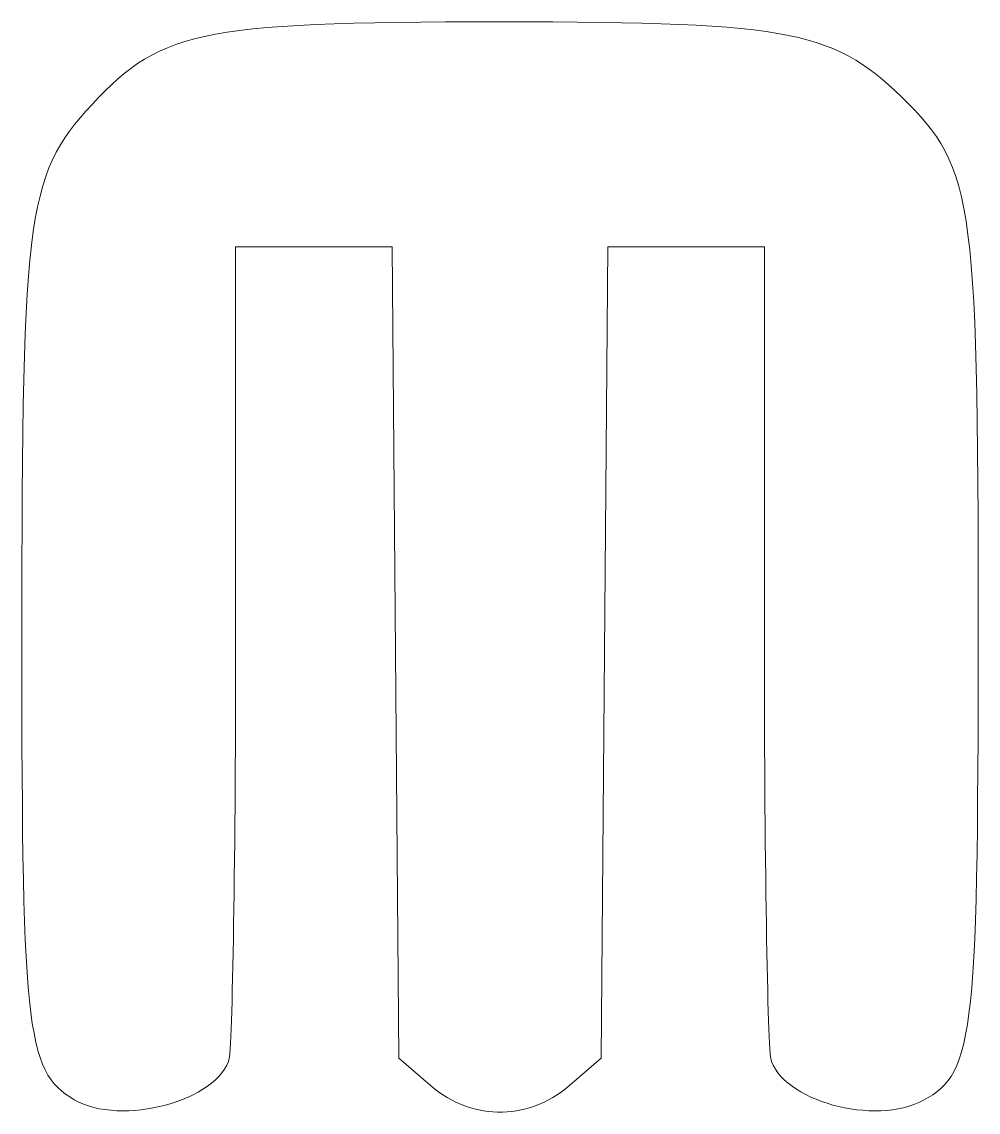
# Model space of a CAD drawing. Header units: millimetres. Extents: x -0.431 to 0.431, y -0.492 to 0.492.
import ezdxf

# ---------------------------------------------------------------- set-up
doc = ezdxf.new("R2010")
doc.units = ezdxf.units.MM
doc.layers.get('0').update_dxf_attribs({"linetype": 'CONTINUOUS', "lineweight": 0, "true_color": 0x000000})

msp = doc.modelspace()

# ---------------------------------------------------------------- linework, layer by layer
at = {"lineweight": 5}
msp.add_lwpolyline([(0.42809, 0.22074), (0.42884, 0.20082), (0.42946, 0.17935), (0.42996, 0.15624), (0.43036, 0.13142), (0.43067, 0.1048), (0.43089, 0.07631), (0.43105, 0.04585), (0.43114, 0.01335), (0.43119, -0.02126), (0.4312, -0.05809), (0.43119, -0.09239), (0.43114, -0.12469), (0.43106, -0.15505), (0.43093, -0.18354), (0.43074, -0.21022), (0.43049, -0.23515), (0.43017, -0.25841), (0.42977, -0.28005), (0.42929, -0.30015), (0.42872, -0.31876), (0.42804, -0.33595), (0.42726, -0.35178), (0.42637, -0.36632), (0.42535, -0.37964), (0.4242, -0.3918), (0.42291, -0.40286), (0.42148, -0.41289), (0.4199, -0.42195), (0.41816, -0.43011), (0.41624, -0.43743), (0.41416, -0.44398), (0.41189, -0.44982), (0.40943, -0.45502), (0.40677, -0.45964), (0.40391, -0.46375), (0.40083, -0.46741), (0.39754, -0.47068), (0.39401, -0.47364), (0.39025, -0.47634), (0.38625, -0.47885), (0.382, -0.48123), (0.37777, -0.4833), (0.37332, -0.4851), (0.36868, -0.48665), (0.36387, -0.48794), (0.3589, -0.48898), (0.3538, -0.48977), (0.34859, -0.49033), (0.34329, -0.49065), (0.33792, -0.49075), (0.3325, -0.49062), (0.32706, -0.49028), (0.32161, -0.48972), (0.31617, -0.48896), (0.31077, -0.488), (0.30543, -0.48684), (0.30016, -0.48549), (0.295, -0.48396), (0.28995, -0.48225), (0.28504, -0.48036), (0.2803, -0.47831), (0.27573, -0.47609), (0.27137, -0.47371), (0.26724, -0.47118), (0.26335, -0.4685), (0.25972, -0.46568), (0.25638, -0.46273), (0.25335, -0.45964), (0.25065, -0.45643), (0.2483, -0.45309), (0.24632, -0.44964), (0.24473, -0.44608), (0.2444, -0.44471), (0.24407, -0.44237), (0.24375, -0.43908), (0.24343, -0.43487), (0.24311, -0.42977), (0.24281, -0.4238), (0.24251, -0.41699), (0.24221, -0.40937), (0.24193, -0.40096), (0.24165, -0.39179), (0.24138, -0.38188), (0.24112, -0.37127), (0.24087, -0.35997), (0.24063, -0.34802), (0.24039, -0.33544), (0.24017, -0.32226), (0.23996, -0.3085), (0.23976, -0.2942), (0.23958, -0.27937), (0.2394, -0.26404), (0.23924, -0.24825), (0.23909, -0.23201), (0.23896, -0.21536), (0.23884, -0.19831), (0.23873, -0.18091), (0.23864, -0.16316), (0.23857, -0.14511), (0.23851, -0.12677), (0.23847, -0.10817), (0.23844, -0.08934), (0.23843, -0.07031), (0.23843, 0.28905), (0.16777, 0.28905), (0.09712, 0.28905), (0.09422, -0.0771), (0.09131, -0.44324), (0.06285, -0.46772), (0.05916, -0.47075), (0.05541, -0.47358), (0.05158, -0.4762), (0.04769, -0.47863), (0.04374, -0.48085), (0.03974, -0.48287), (0.03569, -0.48469), (0.03159, -0.48631), (0.02746, -0.48772), (0.02329, -0.48893), (0.01909, -0.48994), (0.01488, -0.49075), (0.01064, -0.49136), (0.00639, -0.49176), (0.00213, -0.49196), (-0.00213, -0.49196), (-0.00639, -0.49176), (-0.01064, -0.49136), (-0.01488, -0.49075), (-0.01909, -0.48994), (-0.02329, -0.48893), (-0.02746, -0.48772), (-0.03159, -0.48631), (-0.03569, -0.48469), (-0.03974, -0.48287), (-0.04374, -0.48085), (-0.04769, -0.47863), (-0.05158, -0.4762), (-0.05541, -0.47358), (-0.05917, -0.47075), (-0.06285, -0.46772), (-0.09131, -0.44324), (-0.09422, -0.0771), (-0.09712, 0.28905), (-0.16777, 0.28905), (-0.23843, 0.28905), (-0.23843, -0.07031), (-0.23844, -0.08934), (-0.23847, -0.10817), (-0.23851, -0.12677), (-0.23857, -0.14511), (-0.23864, -0.16316), (-0.23873, -0.18091), (-0.23884, -0.19831), (-0.23896, -0.21536), (-0.23909, -0.23201), (-0.23924, -0.24825), (-0.2394, -0.26404), (-0.23958, -0.27937), (-0.23976, -0.2942), (-0.23996, -0.3085), (-0.24017, -0.32226), (-0.24039, -0.33544), (-0.24063, -0.34802), (-0.24087, -0.35997), (-0.24112, -0.37127), (-0.24138, -0.38188), (-0.24165, -0.39179), (-0.24193, -0.40096), (-0.24221, -0.40937), (-0.24251, -0.41699), (-0.24281, -0.4238), (-0.24311, -0.42977), (-0.24343, -0.43487), (-0.24375, -0.43908), (-0.24407, -0.44237), (-0.2444, -0.44471), (-0.24473, -0.44608), (-0.24634, -0.44965), (-0.24835, -0.45311), (-0.25076, -0.45646), (-0.25353, -0.45969), (-0.25665, -0.46279), (-0.26009, -0.46576), (-0.26382, -0.46859), (-0.26784, -0.47128), (-0.2721, -0.47382), (-0.2766, -0.47621), (-0.2813, -0.47843), (-0.28619, -0.4805), (-0.29124, -0.48239), (-0.29644, -0.4841), (-0.30174, -0.48563), (-0.30714, -0.48697), (-0.31262, -0.48812), (-0.31814, -0.48907), (-0.32368, -0.48982), (-0.32923, -0.49035), (-0.33476, -0.49067), (-0.34025, -0.49077), (-0.34567, -0.49063), (-0.351, -0.49027), (-0.35623, -0.48966), (-0.36132, -0.48882), (-0.36625, -0.48772), (-0.371, -0.48636), (-0.37555, -0.48474), (-0.37988, -0.48286), (-0.38396, -0.4807), (-0.38396, -0.4807), (-0.38801, -0.47823), (-0.39183, -0.47563), (-0.39541, -0.47284), (-0.39878, -0.46979), (-0.40193, -0.46643), (-0.40487, -0.46269), (-0.40761, -0.45851), (-0.41015, -0.45384), (-0.41251, -0.4486), (-0.41468, -0.44274), (-0.41669, -0.43619), (-0.41853, -0.4289), (-0.4202, -0.4208), (-0.42173, -0.41184), (-0.42311, -0.40194), (-0.42436, -0.39105), (-0.42547, -0.37911), (-0.42646, -0.36605), (-0.42733, -0.35182), (-0.42809, -0.33635), (-0.42874, -0.31958), (-0.42931, -0.30145), (-0.42978, -0.28189), (-0.43017, -0.26086), (-0.43049, -0.23827), (-0.43074, -0.21409), (-0.43092, -0.18823), (-0.43106, -0.16064), (-0.43114, -0.13126), (-0.43119, -0.10003), (-0.4312, -0.06689), (-0.43119, -0.03043), (-0.43114, 0.00388), (-0.43104, 0.03612), (-0.43089, 0.06638), (-0.43066, 0.09472), (-0.43036, 0.12123), (-0.42998, 0.14599), (-0.42949, 0.16908), (-0.4289, 0.19056), (-0.42819, 0.21053), (-0.42735, 0.22906), (-0.42638, 0.24622), (-0.42525, 0.2621), (-0.42397, 0.27677), (-0.42251, 0.29032), (-0.42088, 0.30281), (-0.41906, 0.31433), (-0.41703, 0.32496), (-0.4148, 0.33477), (-0.41235, 0.34385), (-0.40966, 0.35226), (-0.40674, 0.36009), (-0.40356, 0.36743), (-0.40012, 0.37433), (-0.39641, 0.38089), (-0.39242, 0.38718), (-0.38814, 0.39328), (-0.38356, 0.39927), (-0.37866, 0.40522), (-0.37344, 0.41122), (-0.36789, 0.41734), (-0.36197, 0.42365), (-0.35616, 0.42959), (-0.3504, 0.43519), (-0.34463, 0.44044), (-0.33882, 0.44536), (-0.33289, 0.44997), (-0.32681, 0.45427), (-0.32053, 0.45826), (-0.31398, 0.46197), (-0.30712, 0.46541), (-0.2999, 0.46857), (-0.29226, 0.47148), (-0.28416, 0.47415), (-0.27554, 0.47658), (-0.26635, 0.47878), (-0.25654, 0.48077), (-0.24605, 0.48255), (-0.23484, 0.48414), (-0.22286, 0.48555), (-0.21005, 0.48679), (-0.19636, 0.48786), (-0.18174, 0.48878), (-0.16614, 0.48956), (-0.1495, 0.49021), (-0.13178, 0.49074), (-0.11292, 0.49116), (-0.09288, 0.49148), (-0.07159, 0.4917), (-0.04901, 0.49186), (-0.02509, 0.49194), (0.00023, 0.49196), (0.02466, 0.49194), (0.04778, 0.49186), (0.06962, 0.49171), (0.09025, 0.49149), (0.10971, 0.49118), (0.12804, 0.49078), (0.14529, 0.49028), (0.16152, 0.48967), (0.17677, 0.48893), (0.19108, 0.48807), (0.20452, 0.48707), (0.21712, 0.48593), (0.22893, 0.48462), (0.24001, 0.48316), (0.25039, 0.48151), (0.26013, 0.47969), (0.26928, 0.47767), (0.27789, 0.47545), (0.286, 0.47302), (0.29366, 0.47037), (0.30091, 0.4675), (0.30782, 0.46438), (0.31442, 0.46102), (0.32077, 0.4574), (0.3269, 0.45352), (0.33288, 0.44937), (0.33875, 0.44493), (0.34455, 0.4402), (0.35034, 0.43517), (0.35616, 0.42983), (0.36207, 0.42417), (0.3682, 0.4181), (0.37397, 0.41218), (0.37937, 0.40633), (0.38442, 0.40047), (0.38913, 0.39453), (0.39352, 0.38841), (0.39759, 0.38203), (0.40136, 0.37533), (0.40484, 0.3682), (0.40804, 0.36058), (0.41097, 0.35239), (0.41364, 0.34353), (0.41607, 0.33393), (0.41827, 0.32351), (0.42024, 0.31219), (0.42201, 0.29988), (0.42357, 0.28651), (0.42495, 0.27199), (0.42616, 0.25624), (0.4272, 0.23919), (0.42809, 0.22074)], dxfattribs=at)

doc.saveas('drawing.dxf')
